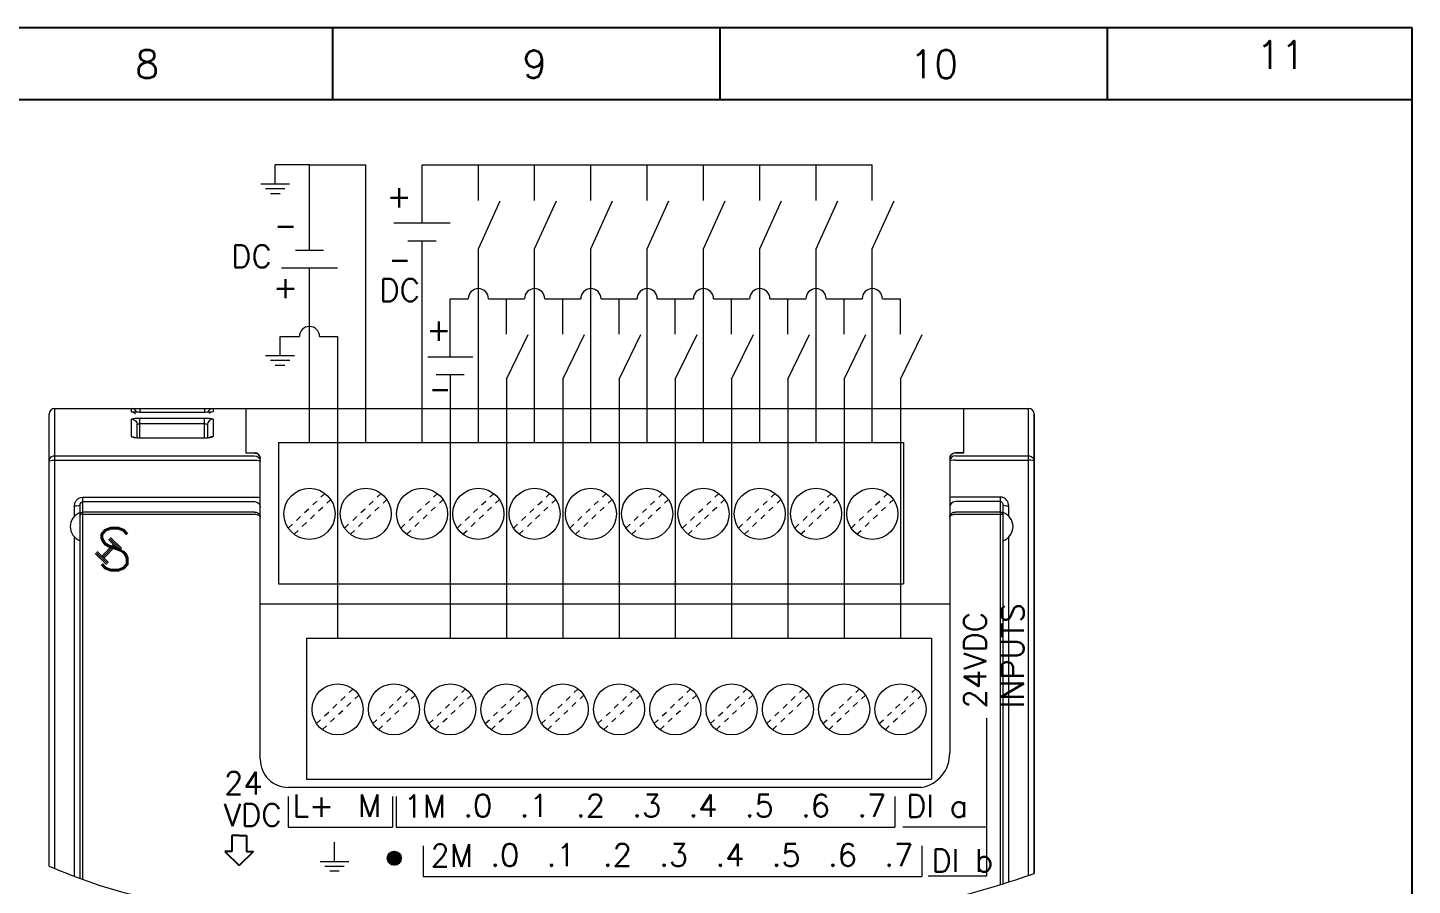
# Model space of a CAD drawing. Header units: millimetres. Extents: x -945625 to 316, y 6 to 533140.
# Drawn here: x -944723.7 to -944625.3, y 532808.1 to 532869.1 of the extents above; entities that cross this region are included whole.
import ezdxf

# ---------------------------------------------------------------- set-up
doc = ezdxf.new("R2010")
doc.units = ezdxf.units.MM
doc.header["$LTSCALE"] = 4
doc.linetypes.add('DASHED', pattern=[0.75, 0.5, -0.25])
doc.linetypes.add('DOT', pattern=[0.2, 0.1, -0.1])
doc.layers.add('Wiring', color=7, linetype='Continuous')
doc.styles.get("Standard").update_dxf_attribs({"font": 'simplex.shx', "height": 2, "bigfont": '@extfont2.shx'})

# ---------------------------------------------------------------- blocks, each defined once
blk = doc.blocks.new('KHUNG')
for p, q in [((297, 0), (0, 0)), ((220.254, 0), (220.254, -5.125)), ((247.786, 0), (247.786, -5.125)), ((275.318, 0), (275.318, -5.125)), ((297, -210), (297, 0)), ((297, -5.125), (0, -5.125))]:
    blk.add_line(p, q)
at = {"char_height": 2, "attachment_point": 1}
for s, insert in [('11', (285.941, -0.937)), ('8', (206.234, -1.592)), ('9', (233.766, -1.592)), ('10', (261.298, -1.592))]:
    blk.add_mtext_dynamic_manual_height_columns(s, width=5.67685, gutter_width=10, heights=[0], dxfattribs=dict(at, insert=insert))

msp = doc.modelspace()

# ---------------------------------------------------------------- linework, layer by layer
at = {"color": 7, "linetype": 'Continuous', "lineweight": 0}
for p, q in [((-944722.159, 532809.5), (-944722.159, 532841.639)), ((-944721.759, 532809.333), (-944721.759, 532842.039)), ((-944721.759, 532842.039), (-944652.559, 532842.039)), ((-944716.309, 532841.806), (-944716.309, 532842.039)), ((-944715.709, 532842.039), (-944715.709, 532841.763)), ((-944711.045, 532841.764), (-944715.709, 532841.764)), ((-944711.109, 532841.763), (-944715.709, 532841.763)), ((-944715.709, 532841.359), (-944711.109, 532841.359)), ((-944715.709, 532839.928), (-944715.709, 532841.359)), ((-944711.109, 532842.039), (-944711.109, 532841.763)), ((-944711.109, 532839.919), (-944711.109, 532841.359)), ((-944710.509, 532842.039), (-944710.509, 532841.806)), ((-944708.159, 532838.873), (-944708.159, 532842.039)), ((-944657.159, 532838.873), (-944657.159, 532842.039)), ((-944652.559, 532808.842), (-944652.559, 532842.039)), ((-944652.159, 532808.979), (-944652.159, 532841.639)), ((-944652.159, 532841.639), (-944652.159, 532808.979)), ((-944716.309, 532840.044), (-944716.309, 532841.286)), ((-944715.909, 532839.937), (-944715.909, 532840.889)), ((-944715.709, 532840.962), (-944711.109, 532840.962)), ((-944710.909, 532840.889), (-944710.909, 532839.937)), ((-944710.509, 532841.286), (-944710.509, 532840.044)), ((-944716.309, 532840.044), (-944716.156, 532840.014)), ((-944716.156, 532840.014), (-944716.077, 532839.962)), ((-944711.109, 532839.928), (-944715.709, 532839.928)), ((-944715.709, 532839.919), (-944715.709, 532839.928)), ((-944711.109, 532839.919), (-944715.709, 532839.919)), ((-944710.925, 532839.926), (-944711.109, 532839.919)), ((-944710.662, 532840.014), (-944710.74, 532839.963)), ((-944710.509, 532840.044), (-944710.662, 532840.014)), ((-944705.869, 532839.609), (-944661.449, 532839.609)), ((-944705.869, 532839.609), (-944705.869, 532829.577)), ((-944661.449, 532839.609), (-944661.449, 532829.577)), ((-944721.759, 532838.678), (-944707.559, 532838.678)), ((-944708.159, 532838.886), (-944707.559, 532838.886)), ((-944707.559, 532838.873), (-944708.159, 532838.873)), ((-944707.408, 532838.856), (-944707.559, 532838.886)), ((-944707.189, 532838.44), (-944707.159, 532838.291)), ((-944707.159, 532817.102), (-944707.159, 532838.486)), ((-944658.159, 532838.486), (-944658.159, 532817.563)), ((-944658.128, 532838.44), (-944658.159, 532838.291)), ((-944657.982, 532838.807), (-944658.075, 532838.723)), ((-944657.874, 532838.857), (-944657.982, 532838.807)), ((-944657.91, 532838.856), (-944657.759, 532838.886)), ((-944657.759, 532838.873), (-944657.874, 532838.857)), ((-944657.159, 532838.886), (-944657.759, 532838.886)), ((-944657.159, 532838.873), (-944657.759, 532838.873)), ((-944657.759, 532838.678), (-944652.559, 532838.678)), ((-944721.759, 532838.358), (-944707.559, 532838.358)), ((-944657.759, 532838.358), (-944652.559, 532838.358)), ((-944719.759, 532835.742), (-944707.559, 532835.742)), ((-944719.759, 532808.551), (-944719.759, 532835.742)), ((-944719.759, 532835.417), (-944707.559, 532835.417)), ((-944654.559, 532835.742), (-944657.759, 532835.742)), ((-944654.559, 532835.417), (-944657.759, 532835.417)), ((-944654.559, 532808.187), (-944654.559, 532835.742)), ((-944720.359, 532834.362), (-944720.359, 532835.095)), ((-944719.959, 532808.625), (-944719.959, 532835.156)), ((-944707.559, 532834.675), (-944719.759, 532834.675)), ((-944707.559, 532834.502), (-944719.759, 532834.502)), ((-944707.159, 532834.324), (-944707.159, 532835.031)), ((-944654.559, 532834.675), (-944657.759, 532834.675)), ((-944654.559, 532834.502), (-944657.759, 532834.504)), ((-944654.359, 532808.25), (-944654.359, 532835.156)), ((-944653.959, 532834.362), (-944653.959, 532835.095)), ((-944720.359, 532808.776), (-944720.359, 532832.917)), ((-944653.959, 532808.377), (-944653.959, 532832.917)), ((-944705.869, 532829.577), (-944661.449, 532829.577)), ((-944707.159, 532828.144), (-944658.159, 532828.144)), ((-944703.869, 532825.709), (-944659.449, 532825.709)), ((-944703.869, 532825.709), (-944703.869, 532815.677)), ((-944659.449, 532825.709), (-944659.449, 532815.677)), ((-944660.159, 532815.101), (-944705.159, 532815.101)), ((-944703.869, 532815.677), (-944659.449, 532815.677)), ((-944701.882, 532809.844), (-944701.882, 532811.209)), ((-944702.906, 532809.844), (-944700.858, 532809.844)), ((-944698.133, 532810.071), (-944697.64, 532810.564)), ((-944698.127, 532810.03), (-944697.6, 532810.558)), ((-944698.122, 532810.129), (-944697.698, 532810.552)), ((-944698.12, 532809.991), (-944697.561, 532810.55)), ((-944698.112, 532809.953), (-944697.522, 532810.542)), ((-944698.11, 532810.187), (-944697.756, 532810.541)), ((-944698.104, 532809.914), (-944697.484, 532810.535)), ((-944698.099, 532810.244), (-944697.814, 532810.529)), ((-944698.097, 532809.875), (-944697.445, 532810.527)), ((-944698.079, 532809.847), (-944697.417, 532810.509)), ((-944698.06, 532809.819), (-944697.389, 532810.49)), ((-944698.041, 532809.791), (-944697.361, 532810.472)), ((-944698.023, 532809.763), (-944697.333, 532810.453)), ((-944698.022, 532810.368), (-944697.937, 532810.452)), ((-944698.004, 532809.736), (-944697.305, 532810.435)), ((-944697.985, 532809.709), (-944697.279, 532810.415)), ((-944697.957, 532809.69), (-944697.26, 532810.387)), ((-944697.929, 532809.672), (-944697.241, 532810.359)), ((-944697.901, 532809.653), (-944697.223, 532810.331)), ((-944697.873, 532809.635), (-944697.204, 532810.304)), ((-944697.845, 532809.616), (-944697.186, 532810.276)), ((-944697.814, 532809.601), (-944697.17, 532810.245)), ((-944697.776, 532809.593), (-944697.163, 532810.206)), ((-944697.737, 532809.585), (-944697.155, 532810.167)), ((-944697.698, 532809.577), (-944697.147, 532810.129)), ((-944697.66, 532809.57), (-944697.139, 532810.09)), ((-944697.614, 532809.569), (-944697.138, 532810.045)), ((-944697.556, 532809.58), (-944697.15, 532809.987)), ((-944697.498, 532809.592), (-944697.161, 532809.929)), ((-944697.437, 532809.607), (-944697.177, 532809.867)), ((-944702.565, 532809.503), (-944701.2, 532809.503)), ((-944702.223, 532809.161), (-944701.541, 532809.161)), ((-944697.297, 532809.7), (-944697.27, 532809.727))]:
    msp.add_line(p, q, dxfattribs=at)
at = {"linetype": 'DOT', "lineweight": 0}
for p, q in [((-944705.165, 532833.536), (-944702.566, 532835.998)), ((-944704.752, 532833.101), (-944702.153, 532835.563)), ((-944701.165, 532833.536), (-944698.566, 532835.998)), ((-944700.752, 532833.101), (-944698.153, 532835.563)), ((-944697.165, 532833.536), (-944694.566, 532835.998)), ((-944696.752, 532833.101), (-944694.153, 532835.563)), ((-944693.165, 532833.536), (-944690.566, 532835.998)), ((-944692.752, 532833.101), (-944690.153, 532835.563)), ((-944689.165, 532833.536), (-944686.566, 532835.998)), ((-944688.752, 532833.101), (-944686.153, 532835.563)), ((-944685.165, 532833.536), (-944682.566, 532835.998)), ((-944684.752, 532833.101), (-944682.153, 532835.563)), ((-944681.165, 532833.536), (-944678.566, 532835.998)), ((-944680.752, 532833.101), (-944678.153, 532835.563)), ((-944677.165, 532833.536), (-944674.566, 532835.998)), ((-944676.752, 532833.101), (-944674.153, 532835.563)), ((-944673.165, 532833.536), (-944670.566, 532835.998)), ((-944672.752, 532833.101), (-944670.153, 532835.563)), ((-944669.165, 532833.536), (-944666.566, 532835.998)), ((-944668.752, 532833.101), (-944666.153, 532835.563)), ((-944665.165, 532833.536), (-944662.566, 532835.998)), ((-944664.752, 532833.101), (-944662.153, 532835.563)), ((-944703.165, 532819.636), (-944700.566, 532822.098)), ((-944702.752, 532819.201), (-944700.153, 532821.663)), ((-944699.165, 532819.636), (-944696.566, 532822.098)), ((-944698.752, 532819.201), (-944696.153, 532821.663)), ((-944695.165, 532819.636), (-944692.566, 532822.098)), ((-944694.752, 532819.201), (-944692.153, 532821.663)), ((-944691.165, 532819.636), (-944688.566, 532822.098)), ((-944690.752, 532819.201), (-944688.153, 532821.663)), ((-944687.165, 532819.636), (-944684.566, 532822.098)), ((-944686.752, 532819.201), (-944684.153, 532821.663)), ((-944683.165, 532819.636), (-944680.566, 532822.098)), ((-944682.752, 532819.201), (-944680.153, 532821.663)), ((-944679.165, 532819.636), (-944676.566, 532822.098)), ((-944678.752, 532819.201), (-944676.153, 532821.663)), ((-944675.165, 532819.636), (-944672.566, 532822.098)), ((-944674.752, 532819.201), (-944672.153, 532821.663)), ((-944671.165, 532819.636), (-944668.566, 532822.098)), ((-944670.752, 532819.201), (-944668.153, 532821.663)), ((-944667.165, 532819.636), (-944664.566, 532822.098)), ((-944666.752, 532819.201), (-944664.153, 532821.663)), ((-944663.165, 532819.636), (-944660.566, 532822.098)), ((-944662.752, 532819.201), (-944660.153, 532821.663))]:
    msp.add_line(p, q, dxfattribs=at)
at = {"lineweight": 0}
for p, q in [((-944717.936, 532832.727), (-944717.134, 532831.935)), ((-944717.866, 532832.798), (-944717.064, 532832.006)), ((-944717.795, 532832.869), (-944716.994, 532832.078)), ((-944718.896, 532831.73), (-944718.094, 532830.938)), ((-944718.826, 532831.801), (-944718.024, 532831.009)), ((-944718.755, 532831.873), (-944717.954, 532831.081)), ((-944717.587, 532832.386), (-944718.425, 532831.547)), ((-944717.516, 532832.315), (-944718.354, 532831.477)), ((-944717.445, 532832.244), (-944718.284, 532831.406)), ((-944655.539, 532820.034), (-944655.539, 532808.782)), ((-944705.182, 532814.459), (-944705.182, 532812.264)), ((-944697.752, 532814.459), (-944697.752, 532812.264)), ((-944697.489, 532814.459), (-944697.489, 532812.264)), ((-944662.059, 532814.459), (-944662.059, 532812.264)), ((-944705.182, 532812.264), (-944697.752, 532812.264)), ((-944697.489, 532812.264), (-944662.059, 532812.264)), ((-944655.539, 532812.277), (-944661.491, 532812.277)), ((-944695.575, 532810.952), (-944695.575, 532808.757)), ((-944660.145, 532810.952), (-944660.145, 532808.757)), ((-944695.575, 532808.757), (-944660.145, 532808.757)), ((-944655.539, 532808.782), (-944659.691, 532808.782))]:
    msp.add_line(p, q, dxfattribs=at)
for p, q in [((-944708.658, 532811.676), (-944709.172, 532811.676)), ((-944709.172, 532811.676), (-944709.172, 532810.557)), ((-944708.658, 532811.676), (-944708.144, 532811.676)), ((-944708.144, 532811.676), (-944708.144, 532810.557)), ((-944709.172, 532810.557), (-944709.686, 532810.557)), ((-944709.686, 532810.557), (-944708.658, 532809.56)), ((-944707.63, 532810.557), (-944708.658, 532809.56)), ((-944708.144, 532810.557), (-944707.63, 532810.557))]:
    msp.add_line(p, q)
at = {"color": 7, "linetype": 'Continuous', "lineweight": 0}
for points in [[(-944716.06, 532841.772), (-944716.193, 532841.781), (-944716.279, 532841.793), (-944716.309, 532841.806)], [(-944716.309, 532841.806), (-944716.156, 532841.776), (-944716.026, 532841.689)], [(-944716.309, 532841.286), (-944716.279, 532841.309), (-944716.193, 532841.33), (-944716.06, 532841.346), (-944715.894, 532841.356), (-944715.709, 532841.359)], [(-944715.709, 532841.764), (-944715.783, 532841.765), (-944715.892, 532841.766), (-944715.988, 532841.77), (-944716.069, 532841.774), (-944716.133, 532841.778), (-944716.177, 532841.783), (-944716.19, 532841.785)], [(-944715.709, 532841.763), (-944715.893, 532841.765), (-944716.06, 532841.772)], [(-944710.757, 532841.772), (-944710.923, 532841.765), (-944711.109, 532841.763)], [(-944711.109, 532841.359), (-944710.925, 532841.356), (-944710.758, 532841.346), (-944710.625, 532841.33), (-944710.539, 532841.309), (-944710.509, 532841.286)], [(-944710.627, 532841.784), (-944710.622, 532841.785), (-944710.63, 532841.784), (-944710.662, 532841.78), (-944710.712, 532841.776), (-944710.778, 532841.772), (-944710.856, 532841.769), (-944710.946, 532841.766), (-944711.045, 532841.764)], [(-944710.509, 532841.806), (-944710.662, 532841.776), (-944710.792, 532841.689)], [(-944710.509, 532841.806), (-944710.538, 532841.793), (-944710.624, 532841.781), (-944710.757, 532841.772)], [(-944716.309, 532841.286), (-944716.156, 532841.256), (-944716.026, 532841.17), (-944715.939, 532841.041), (-944715.909, 532840.889)], [(-944715.909, 532840.889), (-944715.899, 532840.912), (-944715.87, 532840.933), (-944715.826, 532840.948), (-944715.77, 532840.958), (-944715.709, 532840.962)], [(-944711.109, 532840.962), (-944711.047, 532840.958), (-944710.992, 532840.948), (-944710.947, 532840.933), (-944710.919, 532840.912), (-944710.909, 532840.889)], [(-944710.509, 532841.286), (-944710.662, 532841.256), (-944710.792, 532841.17), (-944710.878, 532841.041), (-944710.909, 532840.889)], [(-944716.057, 532839.943), (-944716.191, 532839.97), (-944716.278, 532840.005), (-944716.309, 532840.044)], [(-944715.709, 532839.928), (-944715.845, 532839.932), (-944715.952, 532839.941), (-944716.034, 532839.953), (-944716.084, 532839.964), (-944716.093, 532839.967)], [(-944715.709, 532839.919), (-944715.891, 532839.925), (-944716.057, 532839.943)], [(-944710.737, 532839.96), (-944710.727, 532839.966), (-944710.731, 532839.965), (-944710.775, 532839.954), (-944710.854, 532839.942), (-944710.958, 532839.933), (-944711.08, 532839.928), (-944711.109, 532839.928)], [(-944710.509, 532840.044), (-944710.539, 532840.005), (-944710.626, 532839.97), (-944710.76, 532839.943), (-944710.925, 532839.926)], [(-944722.159, 532838.291), (-944722.154, 532838.349), (-944722.139, 532838.412), (-944722.11, 532838.476), (-944722.067, 532838.538), (-944722.007, 532838.594), (-944721.933, 532838.639), (-944721.848, 532838.668), (-944721.759, 532838.678)], [(-944707.559, 532838.873), (-944707.443, 532838.857), (-944707.336, 532838.807), (-944707.243, 532838.723), (-944707.18, 532838.61), (-944707.159, 532838.486)], [(-944707.559, 532838.678), (-944707.407, 532838.649), (-944707.277, 532838.565), (-944707.189, 532838.44)], [(-944707.159, 532838.486), (-944707.188, 532838.636), (-944707.275, 532838.768), (-944707.408, 532838.856)], [(-944658.159, 532838.486), (-944658.129, 532838.636), (-944658.042, 532838.768), (-944657.91, 532838.856)], [(-944658.075, 532838.723), (-944658.138, 532838.61), (-944658.159, 532838.486)], [(-944657.759, 532838.678), (-944657.911, 532838.649), (-944658.041, 532838.565), (-944658.128, 532838.44)], [(-944652.559, 532838.678), (-944652.499, 532838.673), (-944652.434, 532838.659), (-944652.368, 532838.631), (-944652.304, 532838.589), (-944652.245, 532838.531), (-944652.199, 532838.46), (-944652.169, 532838.378), (-944652.159, 532838.291)], [(-944722.159, 532838.291), (-944722.129, 532838.317), (-944722.042, 532838.338), (-944721.912, 532838.353), (-944721.759, 532838.358)], [(-944707.559, 532838.358), (-944707.407, 532838.353), (-944707.277, 532838.338), (-944707.189, 532838.317), (-944707.159, 532838.291)], [(-944657.759, 532838.358), (-944657.911, 532838.353), (-944658.041, 532838.338), (-944658.128, 532838.317), (-944658.159, 532838.291)], [(-944652.159, 532838.291), (-944652.189, 532838.317), (-944652.276, 532838.338), (-944652.405, 532838.353), (-944652.559, 532838.358)], [(-944720.359, 532835.095), (-944720.326, 532835.306), (-944720.234, 532835.49), (-944720.097, 532835.629), (-944719.934, 532835.714), (-944719.759, 532835.742)], [(-944719.959, 532835.156), (-944719.948, 532835.241), (-944719.917, 532835.315), (-944719.872, 532835.372), (-944719.817, 532835.406), (-944719.759, 532835.417)], [(-944707.559, 532835.742), (-944707.406, 532835.737), (-944707.276, 532835.724), (-944707.189, 532835.704), (-944707.159, 532835.681)], [(-944707.559, 532835.417), (-944707.406, 532835.388), (-944707.276, 532835.304), (-944707.189, 532835.179), (-944707.159, 532835.031)], [(-944657.759, 532835.742), (-944657.912, 532835.737), (-944658.042, 532835.724), (-944658.128, 532835.704), (-944658.159, 532835.681)], [(-944657.759, 532835.417), (-944657.912, 532835.388), (-944658.042, 532835.304), (-944658.128, 532835.179), (-944658.159, 532835.031)], [(-944653.959, 532835.095), (-944653.97, 532835.219), (-944653.999, 532835.328), (-944654.04, 532835.421), (-944654.09, 532835.499), (-944654.145, 532835.564), (-944654.203, 532835.616), (-944654.26, 532835.656), (-944654.318, 532835.688), (-944654.375, 532835.711), (-944654.435, 532835.728), (-944654.496, 532835.739), (-944654.559, 532835.742)], [(-944654.359, 532835.156), (-944654.363, 532835.206), (-944654.372, 532835.249), (-944654.386, 532835.287), (-944654.403, 532835.319), (-944654.421, 532835.345), (-944654.44, 532835.366), (-944654.459, 532835.382), (-944654.478, 532835.395), (-944654.498, 532835.405), (-944654.517, 532835.412), (-944654.538, 532835.416), (-944654.559, 532835.417)], [(-944719.959, 532835.156), (-944719.989, 532835.133), (-944720.076, 532835.113), (-944720.206, 532835.1), (-944720.359, 532835.095)], [(-944719.959, 532834.482), (-944719.944, 532834.556), (-944719.9, 532834.619), (-944719.835, 532834.66), (-944719.759, 532834.675)], [(-944719.759, 532834.502), (-944719.836, 532834.501), (-944719.901, 532834.496), (-944719.944, 532834.49), (-944719.959, 532834.482)], [(-944707.559, 532834.675), (-944707.494, 532834.671), (-944707.437, 532834.658), (-944707.387, 532834.641), (-944707.344, 532834.62), (-944707.306, 532834.597), (-944707.274, 532834.571), (-944707.245, 532834.542), (-944707.22, 532834.511), (-944707.199, 532834.477), (-944707.182, 532834.441), (-944707.169, 532834.404), (-944707.162, 532834.366), (-944707.159, 532834.325)], [(-944707.159, 532834.324), (-944707.162, 532834.345), (-944707.169, 532834.365), (-944707.182, 532834.384), (-944707.199, 532834.402), (-944707.22, 532834.419), (-944707.245, 532834.435), (-944707.274, 532834.449), (-944707.306, 532834.462), (-944707.344, 532834.474), (-944707.387, 532834.485), (-944707.437, 532834.494), (-944707.494, 532834.5), (-944707.559, 532834.502)], [(-944658.159, 532834.324), (-944658.156, 532834.365), (-944658.148, 532834.406), (-944658.135, 532834.444), (-944658.117, 532834.481), (-944658.094, 532834.516), (-944658.067, 532834.548), (-944658.037, 532834.576), (-944658.003, 532834.602), (-944657.967, 532834.624), (-944657.928, 532834.642), (-944657.887, 532834.657), (-944657.846, 532834.667), (-944657.803, 532834.673), (-944657.759, 532834.675)], [(-944657.759, 532834.502), (-944657.803, 532834.501), (-944657.846, 532834.498), (-944657.887, 532834.493), (-944657.928, 532834.486), (-944657.967, 532834.476), (-944658.003, 532834.465), (-944658.037, 532834.452), (-944658.067, 532834.438), (-944658.094, 532834.422), (-944658.117, 532834.404), (-944658.135, 532834.385), (-944658.148, 532834.366), (-944658.156, 532834.345), (-944658.159, 532834.324)], [(-944654.559, 532834.675), (-944654.483, 532834.661), (-944654.418, 532834.619), (-944654.374, 532834.556), (-944654.359, 532834.482)], [(-944654.359, 532834.482), (-944654.374, 532834.49), (-944654.418, 532834.496), (-944654.483, 532834.501), (-944654.559, 532834.502)], [(-944653.959, 532835.095), (-944654.112, 532835.1), (-944654.242, 532835.113), (-944654.328, 532835.133), (-944654.359, 532835.156)]]:
    msp.add_lwpolyline(points, dxfattribs=at)
for centre, radius in [((-944703.659, 532834.549), 1.815), ((-944699.659, 532834.549), 1.815), ((-944695.659, 532834.549), 1.815), ((-944691.659, 532834.549), 1.815), ((-944687.659, 532834.549), 1.815), ((-944683.659, 532834.549), 1.815), ((-944679.659, 532834.549), 1.815), ((-944675.659, 532834.549), 1.815), ((-944671.659, 532834.549), 1.815), ((-944667.659, 532834.549), 1.815), ((-944663.659, 532834.549), 1.815), ((-944701.659, 532820.649), 1.815), ((-944697.659, 532820.649), 1.815), ((-944693.659, 532820.649), 1.815), ((-944689.659, 532820.649), 1.815), ((-944685.659, 532820.649), 1.815), ((-944681.659, 532820.649), 1.815), ((-944677.659, 532820.649), 1.815), ((-944673.659, 532820.649), 1.815), ((-944669.659, 532820.649), 1.815), ((-944665.659, 532820.649), 1.815), ((-944661.659, 532820.649), 1.815), ((-944697.634, 532810.065), 0.5)]:
    msp.add_circle(centre, radius, dxfattribs=at)
for centre, radius, start, end in [((-944721.759, 532841.639), 0.4, 90, 180), ((-944716.309, 532841.639), 0.4, 18.86759, 90), ((-944710.509, 532841.639), 0.4, 90, 161.14039), ((-944710.509, 532841.639), 0.4, 90, 161.14039), ((-944652.559, 532841.639), 0.4, 0, 90), ((-944719.595, 532833.639), 1.064, 110.01596, 249.98404), ((-944654.723, 532833.639), 1.064, 290.01596, 69.98404), ((-944705.159, 532817.101), 2, 179.99732, 270), ((-944660.598, 532817.502), 2.44, 280.36518, 1.455)]:
    msp.add_arc(centre, radius, start, end, dxfattribs=at)
at = {"lineweight": 0}
msp.add_open_spline([(-944722.159, 532809.5), (-944720.075, 532808.626), (-944712.899, 532805.954), (-944690.777, 532809.451), (-944669.025, 532803.544), (-944653.886, 532808.383), (-944652.159, 532808.979)], degree=3, knots=[2.565034, 2.565034, 2.565034, 2.565034, 9.267355, 25.484188, 67.729721, 73.186309, 73.186309, 73.186309, 73.186309], dxfattribs=at)
at = {"layer": 'Wiring', "lineweight": 15}
for p, q in [((-944703.659, 532859.348), (-944706.093, 532859.348)), ((-944703.659, 532859.348), (-944699.659, 532859.348)), ((-944703.659, 532853.295), (-944703.659, 532859.348)), ((-944699.659, 532839.609), (-944699.659, 532859.348)), ((-944695.659, 532859.349), (-944679.659, 532859.349)), ((-944695.659, 532855.226), (-944695.659, 532859.349)), ((-944691.659, 532856.825), (-944691.659, 532859.349)), ((-944687.659, 532856.825), (-944687.659, 532859.349)), ((-944683.659, 532856.825), (-944683.659, 532859.349)), ((-944679.659, 532859.349), (-944663.659, 532859.349)), ((-944679.659, 532856.825), (-944679.659, 532859.349)), ((-944675.659, 532856.825), (-944675.659, 532859.349)), ((-944671.659, 532856.825), (-944671.659, 532859.349)), ((-944667.659, 532856.825), (-944667.659, 532859.349)), ((-944663.659, 532856.825), (-944663.659, 532859.349)), ((-944691.659, 532853.399), (-944690.113, 532856.803)), ((-944687.659, 532853.399), (-944686.113, 532856.803)), ((-944683.659, 532853.399), (-944682.113, 532856.803)), ((-944679.659, 532853.399), (-944678.113, 532856.803)), ((-944675.659, 532853.399), (-944674.113, 532856.803)), ((-944671.659, 532853.399), (-944670.113, 532856.803)), ((-944667.659, 532853.399), (-944666.113, 532856.803)), ((-944663.659, 532853.399), (-944662.113, 532856.803)), ((-944697.659, 532855.226), (-944693.659, 532855.226)), ((-944704.659, 532853.295), (-944702.659, 532853.295)), ((-944696.659, 532853.968), (-944694.659, 532853.968)), ((-944695.659, 532839.609), (-944695.659, 532853.968)), ((-944691.659, 532839.609), (-944691.659, 532853.399)), ((-944687.659, 532839.609), (-944687.659, 532853.399)), ((-944683.659, 532839.609), (-944683.659, 532853.399)), ((-944679.659, 532839.609), (-944679.659, 532853.399)), ((-944675.659, 532839.609), (-944675.659, 532853.399)), ((-944671.659, 532839.609), (-944671.659, 532853.399)), ((-944667.659, 532839.609), (-944667.659, 532853.399)), ((-944663.659, 532839.609), (-944663.659, 532853.399)), ((-944705.659, 532852.038), (-944701.659, 532852.038)), ((-944703.659, 532839.609), (-944703.659, 532852.038)), ((-944693.659, 532845.715), (-944693.659, 532849.839)), ((-944693.659, 532849.839), (-944692.379, 532849.839)), ((-944690.939, 532849.839), (-944689.659, 532849.839)), ((-944689.659, 532849.839), (-944688.379, 532849.839)), ((-944689.659, 532847.315), (-944689.659, 532849.839)), ((-944686.939, 532849.839), (-944685.659, 532849.839)), ((-944685.659, 532849.839), (-944684.379, 532849.839)), ((-944685.659, 532847.315), (-944685.659, 532849.839)), ((-944682.939, 532849.839), (-944681.659, 532849.839)), ((-944681.659, 532849.839), (-944680.379, 532849.839)), ((-944681.659, 532847.315), (-944681.659, 532849.839)), ((-944678.939, 532849.839), (-944677.659, 532849.839)), ((-944677.659, 532849.839), (-944676.379, 532849.839)), ((-944677.659, 532847.315), (-944677.659, 532849.839)), ((-944674.939, 532849.839), (-944673.659, 532849.839)), ((-944673.659, 532847.315), (-944673.659, 532849.839)), ((-944673.659, 532849.839), (-944672.379, 532849.839)), ((-944670.939, 532849.839), (-944669.659, 532849.839)), ((-944669.659, 532847.315), (-944669.659, 532849.839)), ((-944669.659, 532849.839), (-944668.379, 532849.839)), ((-944666.939, 532849.839), (-944665.659, 532849.839)), ((-944665.659, 532847.315), (-944665.659, 532849.839)), ((-944665.659, 532849.839), (-944664.379, 532849.839)), ((-944662.939, 532849.839), (-944661.659, 532849.839)), ((-944661.659, 532847.315), (-944661.659, 532849.839)), ((-944689.659, 532844.112), (-944688.113, 532847.293)), ((-944685.659, 532844.112), (-944684.113, 532847.293)), ((-944681.659, 532844.112), (-944680.113, 532847.293)), ((-944677.659, 532844.112), (-944676.113, 532847.293)), ((-944673.659, 532844.112), (-944672.113, 532847.293)), ((-944669.659, 532844.112), (-944668.113, 532847.293)), ((-944665.659, 532844.112), (-944664.113, 532847.293)), ((-944661.659, 532844.112), (-944660.113, 532847.293)), ((-944705.75, 532847.146), (-944704.379, 532847.146)), ((-944702.939, 532847.146), (-944701.659, 532847.146)), ((-944701.659, 532847.146), (-944701.659, 532825.709)), ((-944695.259, 532845.715), (-944692.059, 532845.715)), ((-944694.659, 532844.458), (-944692.659, 532844.458)), ((-944693.659, 532844.458), (-944693.659, 532825.709)), ((-944689.659, 532844.112), (-944689.659, 532825.709)), ((-944685.659, 532844.112), (-944685.659, 532825.709)), ((-944681.659, 532844.112), (-944681.659, 532825.709)), ((-944677.659, 532844.112), (-944677.659, 532825.709)), ((-944673.659, 532844.112), (-944673.659, 532825.709)), ((-944669.659, 532844.112), (-944669.659, 532825.709)), ((-944665.659, 532844.112), (-944665.659, 532825.709)), ((-944661.659, 532844.112), (-944661.659, 532825.709))]:
    msp.add_line(p, q, dxfattribs=at)
at = {"layer": 'Wiring', "color": 7, "lineweight": 15}
for p, q in [((-944706.093, 532857.983), (-944706.093, 532859.348)), ((-944705.069, 532857.983), (-944707.116, 532857.983)), ((-944705.41, 532857.642), (-944706.775, 532857.642)), ((-944705.751, 532857.301), (-944706.434, 532857.301)), ((-944705.75, 532845.781), (-944705.75, 532847.146)), ((-944704.726, 532845.781), (-944706.774, 532845.781)), ((-944705.067, 532845.44), (-944706.432, 532845.44)), ((-944705.409, 532845.098), (-944706.091, 532845.098))]:
    msp.add_line(p, q, dxfattribs=at)
at = {"layer": 'Wiring', "lineweight": 15}
for centre in [(-944691.659, 532849.839), (-944687.659, 532849.839), (-944683.659, 532849.839), (-944679.659, 532849.839), (-944675.659, 532849.839), (-944671.659, 532849.839), (-944667.659, 532849.839), (-944663.659, 532849.839), (-944703.659, 532847.146)]:
    msp.add_arc(centre, 0.72, 0, 180, dxfattribs=at)

# ---------------------------------------------------------------- block references
at = {"linetype": 'DASHED', "ltscale": 0.5}
msp.add_blockref('KHUNG', (-944922.283, 532869.109), dxfattribs=at)

# ---------------------------------------------------------------- texts
at = {"lineweight": 0}
for s, insert, char_height, width, attachment_point in [('S', (-944718.794, 532833.541), 3, 4.28924, 1), ('L+', (-944703.382, 532814.605), 1.6, 5.30676, 2), ('M', (-944699.382, 532814.605), 1.6, 5.30676, 2), ('1M', (-944695.462, 532814.565), 1.6, 5.30676, 2), ('.0', (-944691.688, 532814.605), 1.6, 5.30676, 2), ('.1', (-944687.688, 532814.605), 1.6, 5.30676, 2), ('.2', (-944683.688, 532814.605), 1.6, 5.30676, 2), ('.3', (-944679.688, 532814.605), 1.6, 5.30676, 2), ('.4', (-944675.688, 532814.605), 1.6, 5.30676, 2), ('.5', (-944671.688, 532814.605), 1.6, 5.30676, 2), ('.6', (-944667.688, 532814.605), 1.6, 5.30676, 2), ('.7', (-944663.688, 532814.605), 1.6, 5.30676, 2), ('DI a', (-944661.251, 532813.784), 1.6, 5.30676, 4), ('2M', (-944693.549, 532811.057), 1.6, 5.30676, 2), ('.0', (-944689.774, 532811.097), 1.6, 5.30676, 2), ('.1', (-944685.774, 532811.097), 1.6, 5.30676, 2), ('.2', (-944681.774, 532811.097), 1.6, 5.30676, 2), ('.3', (-944677.774, 532811.097), 1.6, 5.30676, 2), ('.4', (-944673.774, 532811.097), 1.6, 5.30676, 2), ('.5', (-944669.774, 532811.097), 1.6, 5.30676, 2), ('.6', (-944665.774, 532811.097), 1.6, 5.30676, 2), ('.7', (-944661.774, 532811.097), 1.6, 5.30676, 2), ('DI b', (-944659.451, 532809.901), 1.6, 5.30676, 4)]:
    msp.add_mtext(s, dxfattribs=dict(at, insert=insert, char_height=char_height, width=width, attachment_point=attachment_point))
at = {"lineweight": 0, "insert": (-944657.164, 532820.713), "char_height": 1.6, "width": 12.85653, "attachment_point": 1, "rotation": 90}
msp.add_mtext('24VDC INPUTS', dxfattribs=at)
at = {"char_height": 1.6, "width": 5.89369, "attachment_point": 4}
for s, insert in [('24', (-944709.725, 532815.408)), ('VDC', (-944709.751, 532813.145))]:
    msp.add_mtext(s, dxfattribs=dict(at, insert=insert))
at = {"layer": 'Wiring', "lineweight": 15, "char_height": 1.6, "width": 8.55289, "attachment_point": 2}
for s, insert in [('+', (-944697.279, 532857.918)), ('_', (-944705.353, 532856.694)), ('DC', (-944707.781, 532853.652)), ('_', (-944697.232, 532854.295)), ('+', (-944705.373, 532851.47)), ('DC', (-944697.25, 532851.252)), ('+', (-944694.471, 532848.443)), ('_', (-944694.375, 532845.1))]:
    msp.add_mtext(s, dxfattribs=dict(at, insert=insert))

doc.saveas('drawing.dxf')
